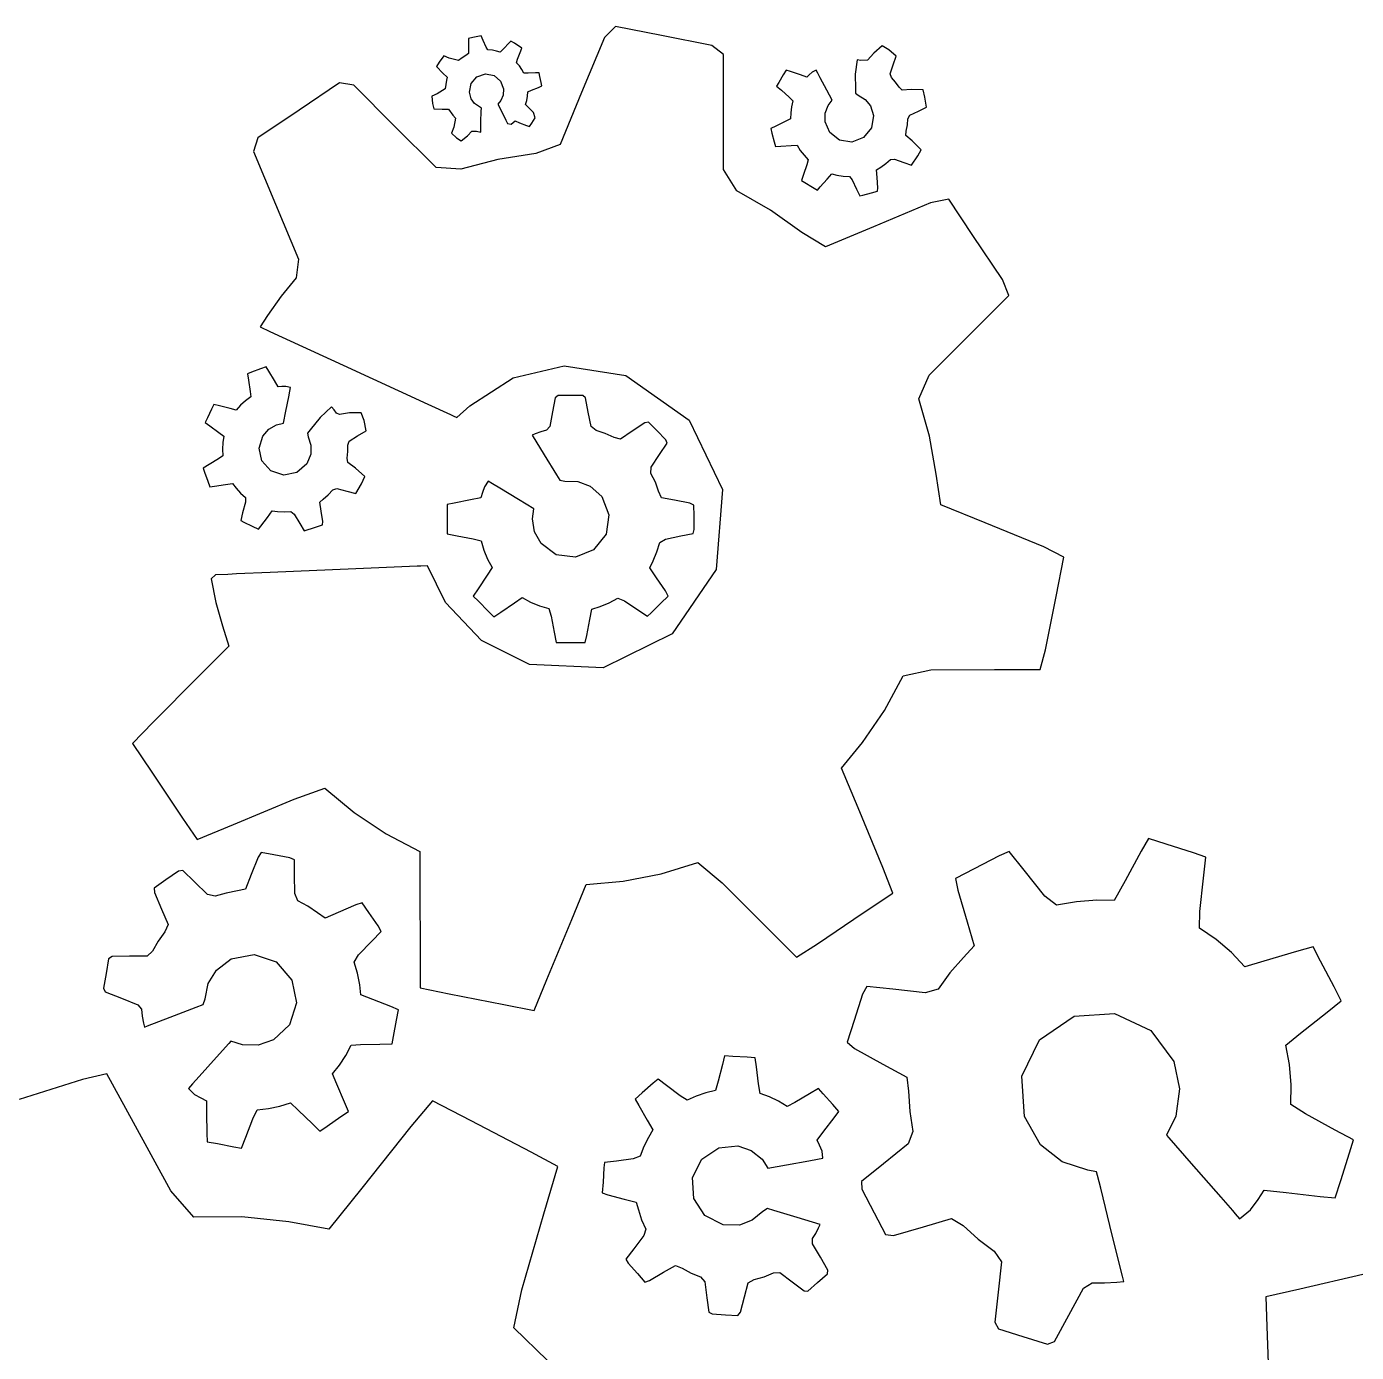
# Model space of a CAD drawing. Header units: metres. Extents: x 0 to 178, y 0 to 186.
# Drawn here: x 82.68 to 93.55, y 110.82 to 121.66 of the extents above; entities that cross this region are included whole.
import ezdxf

# ---------------------------------------------------------------- set-up
doc = ezdxf.new("R2010")
doc.units = ezdxf.units.M

msp = doc.modelspace()

# ---------------------------------------------------------------- linework, layer by layer
at = {"layer": 'COMPONENT0'}
for p, q in [((86.395, 121.587), (86.327, 121.574)), ((86.411, 121.549), (86.395, 121.587)), ((87.493, 121.663), (87.402, 121.575)), ((87.869, 121.589), (87.493, 121.663)), ((88.281, 121.508), (87.869, 121.589)), ((86.327, 121.574), (86.291, 121.566)), ((86.291, 121.566), (86.291, 121.487)), ((86.291, 121.487), (86.292, 121.443)), ((86.435, 121.495), (86.411, 121.549)), ((86.45, 121.474), (86.435, 121.495)), ((86.579, 121.484), (86.551, 121.455)), ((86.62, 121.527), (86.579, 121.484)), ((86.638, 121.545), (86.62, 121.527)), ((86.666, 121.527), (86.638, 121.545)), ((86.728, 121.487), (86.666, 121.527)), ((86.714, 121.452), (86.728, 121.487)), ((87.402, 121.575), (87.216, 121.123)), ((88.376, 121.435), (88.281, 121.508)), ((89.673, 121.505), (89.605, 121.446)), ((89.729, 121.472), (89.673, 121.505)), ((86.052, 121.371), (86.03, 121.337)), ((86.09, 121.423), (86.052, 121.371)), ((86.133, 121.406), (86.09, 121.423)), ((86.21, 121.385), (86.133, 121.406)), ((86.238, 121.408), (86.21, 121.385)), ((86.268, 121.427), (86.238, 121.408)), ((86.292, 121.443), (86.268, 121.427)), ((86.486, 121.47), (86.45, 121.474)), ((86.521, 121.463), (86.486, 121.47)), ((86.551, 121.455), (86.521, 121.463)), ((86.684, 121.368), (86.692, 121.396)), ((86.707, 121.341), (86.684, 121.368)), ((86.692, 121.396), (86.714, 121.452)), ((88.377, 120.993), (88.376, 121.435)), ((89.469, 121.392), (89.454, 121.275)), ((89.5, 121.387), (89.469, 121.392)), ((89.553, 121.388), (89.5, 121.387)), ((89.605, 121.446), (89.553, 121.388)), ((89.789, 121.421), (89.729, 121.472)), ((89.765, 121.35), (89.789, 121.421)), ((86.03, 121.337), (86.081, 121.283)), ((86.081, 121.283), (86.116, 121.25)), ((86.359, 121.252), (86.429, 121.276)), ((86.429, 121.276), (86.5, 121.262)), ((86.5, 121.262), (86.554, 121.216)), ((86.727, 121.312), (86.707, 121.341)), ((86.743, 121.282), (86.727, 121.312)), ((86.778, 121.282), (86.743, 121.282)), ((86.838, 121.284), (86.778, 121.282)), ((86.869, 121.284), (86.838, 121.284)), ((86.875, 121.256), (86.869, 121.284)), ((88.865, 121.269), (88.828, 121.207)), ((88.888, 121.308), (88.865, 121.269)), ((88.924, 121.296), (88.888, 121.308)), ((89.005, 121.268), (88.924, 121.296)), ((89.057, 121.25), (89.005, 121.268)), ((89.077, 121.269), (89.057, 121.25)), ((89.101, 121.29), (89.077, 121.269)), ((89.134, 121.306), (89.101, 121.29)), ((89.147, 121.282), (89.134, 121.306)), ((89.168, 121.243), (89.147, 121.282)), ((89.454, 121.275), (89.456, 121.153)), ((89.739, 121.278), (89.765, 121.35)), ((89.751, 121.247), (89.739, 121.278)), ((85.237, 121.202), (84.905, 120.979)), ((85.353, 121.183), (85.237, 121.202)), ((85.687, 120.849), (85.353, 121.183)), ((86.101, 121.154), (86.036, 121.113)), ((86.105, 121.19), (86.101, 121.154)), ((86.112, 121.225), (86.105, 121.19)), ((86.116, 121.25), (86.112, 121.225)), ((86.298, 121.128), (86.312, 121.198)), ((86.312, 121.198), (86.359, 121.252)), ((86.554, 121.216), (86.578, 121.153)), ((86.578, 121.153), (86.575, 121.103)), ((86.807, 121.142), (86.863, 121.166)), ((86.863, 121.166), (86.892, 121.179)), ((86.886, 121.206), (86.875, 121.256)), ((86.892, 121.179), (86.886, 121.206)), ((88.828, 121.207), (88.811, 121.177)), ((88.811, 121.177), (88.85, 121.143)), ((89.221, 121.144), (89.168, 121.243)), ((89.456, 121.153), (89.456, 121.12)), ((89.784, 121.209), (89.751, 121.247)), ((89.812, 121.168), (89.784, 121.209)), ((89.837, 121.144), (89.812, 121.168)), ((86.036, 121.113), (85.99, 121.093)), ((85.99, 121.093), (85.997, 121.033)), ((86.313, 121.072), (86.298, 121.128)), ((86.341, 121.034), (86.313, 121.072)), ((86.556, 121.059), (86.532, 121.03)), ((86.575, 121.103), (86.556, 121.059)), ((86.758, 121.025), (86.768, 121.059)), ((86.768, 121.059), (86.774, 121.094)), ((86.774, 121.094), (86.776, 121.129)), ((86.776, 121.129), (86.807, 121.142)), ((87.216, 121.123), (87.042, 120.699)), ((88.85, 121.143), (88.914, 121.086)), ((88.914, 121.086), (88.944, 121.056)), ((88.944, 121.056), (88.932, 121.007)), ((89.265, 121.061), (89.221, 121.144)), ((89.232, 121.019), (89.265, 121.061)), ((89.456, 121.12), (89.477, 121.103)), ((89.477, 121.103), (89.535, 121.067)), ((89.535, 121.067), (89.578, 121.014)), ((89.91, 121.149), (89.837, 121.144)), ((90.008, 121.146), (89.91, 121.149)), ((90.023, 121.087), (90.008, 121.146)), ((90.036, 121.003), (90.023, 121.087)), ((84.905, 120.979), (84.568, 120.753)), ((85.997, 121.033), (86.007, 120.991)), ((86.007, 120.991), (86.075, 120.987)), ((86.075, 120.987), (86.127, 120.988)), ((86.127, 120.988), (86.162, 120.94)), ((86.162, 120.94), (86.184, 120.913)), ((86.396, 120.997), (86.341, 121.034)), ((86.393, 120.885), (86.395, 120.971)), ((86.395, 120.971), (86.396, 120.997)), ((86.532, 121.03), (86.561, 120.971)), ((86.561, 120.971), (86.596, 120.899)), ((86.779, 121.003), (86.758, 121.025)), ((86.822, 120.961), (86.779, 121.003)), ((86.835, 120.916), (86.822, 120.961)), ((88.377, 120.495), (88.377, 120.993)), ((88.926, 120.957), (88.924, 120.908)), ((88.932, 121.007), (88.926, 120.957)), ((89.207, 120.885), (89.208, 120.955)), ((89.208, 120.955), (89.232, 121.019)), ((89.578, 121.014), (89.602, 120.936)), ((89.602, 120.936), (89.586, 120.835)), ((89.883, 120.91), (89.901, 120.938)), ((89.901, 120.938), (89.972, 120.972)), ((89.972, 120.972), (90.036, 121.003)), ((86.026, 120.511), (85.687, 120.849)), ((86.172, 120.841), (86.152, 120.791)), ((86.184, 120.913), (86.172, 120.841)), ((86.391, 120.801), (86.393, 120.885)), ((86.596, 120.899), (86.609, 120.872)), ((86.609, 120.872), (86.641, 120.865)), ((86.641, 120.865), (86.673, 120.892)), ((86.673, 120.892), (86.709, 120.877)), ((86.709, 120.877), (86.765, 120.855)), ((86.765, 120.855), (86.791, 120.846)), ((86.791, 120.846), (86.808, 120.873)), ((86.808, 120.873), (86.835, 120.916)), ((88.804, 120.85), (88.763, 120.83)), ((88.763, 120.83), (88.773, 120.792)), ((88.881, 120.887), (88.804, 120.85)), ((88.924, 120.908), (88.881, 120.887)), ((89.245, 120.796), (89.207, 120.885)), ((89.586, 120.835), (89.522, 120.757)), ((89.871, 120.809), (89.88, 120.859)), ((89.88, 120.859), (89.883, 120.91)), ((84.568, 120.753), (84.533, 120.641)), ((86.152, 120.791), (86.194, 120.754)), ((86.194, 120.754), (86.232, 120.729)), ((86.232, 120.729), (86.282, 120.769)), ((86.282, 120.769), (86.319, 120.808)), ((86.319, 120.808), (86.357, 120.807)), ((86.357, 120.807), (86.391, 120.801)), ((88.773, 120.792), (88.791, 120.722)), ((88.791, 120.722), (88.801, 120.683)), ((89.324, 120.734), (89.245, 120.796)), ((89.425, 120.719), (89.324, 120.734)), ((89.522, 120.757), (89.425, 120.719)), ((89.867, 120.773), (89.871, 120.809)), ((89.919, 120.728), (89.867, 120.773)), ((89.994, 120.655), (89.919, 120.728)), ((84.533, 120.641), (84.714, 120.21)), ((86.842, 120.624), (86.531, 120.576)), ((87.042, 120.699), (86.842, 120.624)), ((88.801, 120.683), (88.845, 120.685)), ((88.845, 120.685), (88.93, 120.69)), ((88.93, 120.69), (88.979, 120.693)), ((88.979, 120.693), (89.004, 120.651)), ((89.004, 120.651), (89.035, 120.611)), ((89.035, 120.611), (89.069, 120.574)), ((89.965, 120.606), (89.994, 120.655)), ((86.229, 120.496), (86.026, 120.511)), ((86.531, 120.576), (86.229, 120.496)), ((89.059, 120.534), (89.031, 120.454)), ((89.069, 120.574), (89.059, 120.534)), ((89.629, 120.491), (89.662, 120.513)), ((89.662, 120.513), (89.703, 120.543)), ((89.703, 120.543), (89.741, 120.577)), ((89.741, 120.577), (89.775, 120.578)), ((89.775, 120.578), (89.852, 120.551)), ((89.852, 120.551), (89.914, 120.53)), ((89.914, 120.53), (89.965, 120.606)), ((88.486, 120.32), (88.377, 120.495)), ((89.031, 120.454), (89.013, 120.404)), ((89.013, 120.404), (89.041, 120.387)), ((89.168, 120.353), (89.224, 120.416)), ((89.224, 120.416), (89.262, 120.458)), ((89.262, 120.458), (89.304, 120.448)), ((89.304, 120.448), (89.354, 120.44)), ((89.354, 120.44), (89.406, 120.438)), ((89.406, 120.438), (89.429, 120.409)), ((89.429, 120.409), (89.465, 120.333)), ((89.633, 120.428), (89.629, 120.491)), ((89.638, 120.345), (89.633, 120.428)), ((88.762, 120.163), (88.486, 120.32)), ((89.041, 120.387), (89.104, 120.35)), ((89.104, 120.35), (89.144, 120.326)), ((89.144, 120.326), (89.168, 120.353)), ((89.465, 120.333), (89.491, 120.28)), ((89.491, 120.28), (89.517, 120.285)), ((89.517, 120.285), (89.586, 120.303)), ((89.586, 120.303), (89.637, 120.316)), ((89.637, 120.316), (89.638, 120.345)), ((84.714, 120.21), (84.901, 119.762)), ((90.07, 120.222), (89.603, 120.027)), ((90.218, 120.251), (90.07, 120.222)), ((90.416, 119.954), (90.218, 120.251)), ((89.017, 119.98), (88.762, 120.163)), ((89.21, 119.863), (89.017, 119.98)), ((89.603, 120.027), (89.21, 119.863)), ((90.658, 119.594), (90.416, 119.954)), ((84.901, 119.762), (84.881, 119.608)), ((84.881, 119.608), (84.759, 119.459)), ((90.709, 119.465), (90.658, 119.594)), ((84.759, 119.459), (84.647, 119.302)), ((90.42, 119.175), (90.709, 119.465)), ((84.647, 119.302), (84.588, 119.208)), ((84.588, 119.208), (84.667, 119.171)), ((84.667, 119.171), (85.266, 118.895)), ((90.059, 118.813), (90.42, 119.175)), ((84.635, 118.88), (84.59, 118.864)), ((84.657, 118.846), (84.635, 118.88)), ((85.266, 118.895), (85.958, 118.576)), ((86.656, 118.79), (87.073, 118.888)), ((87.073, 118.888), (87.577, 118.811)), ((84.517, 118.838), (84.483, 118.825)), ((84.483, 118.825), (84.491, 118.771)), ((84.491, 118.771), (84.505, 118.68)), ((84.59, 118.864), (84.517, 118.838)), ((84.704, 118.768), (84.657, 118.846)), ((84.735, 118.717), (84.704, 118.768)), ((86.301, 118.562), (86.656, 118.79)), ((87.577, 118.811), (88.097, 118.445)), ((89.975, 118.618), (90.059, 118.813)), ((84.505, 118.68), (84.51, 118.635)), ((84.764, 118.719), (84.735, 118.717)), ((84.798, 118.72), (84.764, 118.719)), ((84.836, 118.711), (84.798, 118.72)), ((84.821, 118.636), (84.83, 118.682)), ((84.83, 118.682), (84.836, 118.711)), ((84.207, 118.573), (84.189, 118.535)), ((84.254, 118.561), (84.207, 118.573)), ((84.343, 118.539), (84.254, 118.561)), ((84.427, 118.567), (84.392, 118.527)), ((84.467, 118.603), (84.427, 118.567)), ((84.51, 118.635), (84.467, 118.603)), ((84.797, 118.518), (84.821, 118.636)), ((85.17, 118.553), (85.077, 118.467)), ((85.192, 118.528), (85.17, 118.553)), ((85.958, 118.576), (86.143, 118.491)), ((86.196, 118.467), (86.301, 118.562)), ((87.001, 118.628), (86.978, 118.513)), ((87.024, 118.647), (87.001, 118.628)), ((87.126, 118.647), (87.024, 118.647)), ((87.226, 118.647), (87.126, 118.647)), ((87.248, 118.627), (87.226, 118.647)), ((87.271, 118.51), (87.248, 118.627)), ((90.062, 118.315), (89.975, 118.618)), ((84.156, 118.465), (84.138, 118.426)), ((84.189, 118.535), (84.156, 118.465)), ((84.392, 118.527), (84.343, 118.539)), ((84.777, 118.42), (84.797, 118.518)), ((85.077, 118.467), (84.996, 118.365)), ((85.211, 118.501), (85.192, 118.528)), ((85.236, 118.492), (85.211, 118.501)), ((85.318, 118.504), (85.236, 118.492)), ((85.414, 118.506), (85.318, 118.504)), ((85.438, 118.441), (85.414, 118.506)), ((85.453, 118.358), (85.438, 118.441)), ((86.143, 118.491), (86.167, 118.48)), ((86.167, 118.48), (86.196, 118.467)), ((86.978, 118.513), (86.955, 118.393)), ((87.295, 118.392), (87.271, 118.51)), ((88.097, 118.445), (88.367, 117.877)), ((84.138, 118.426), (84.175, 118.398)), ((84.175, 118.398), (84.249, 118.344)), ((84.249, 118.344), (84.291, 118.313)), ((84.608, 118.315), (84.657, 118.372)), ((84.657, 118.372), (84.721, 118.408)), ((84.721, 118.408), (84.777, 118.42)), ((84.996, 118.365), (84.974, 118.338)), ((84.974, 118.338), (84.979, 118.309)), ((85.384, 118.316), (85.453, 118.358)), ((86.837, 118.332), (86.812, 118.321)), ((86.883, 118.349), (86.837, 118.332)), ((86.929, 118.363), (86.883, 118.349)), ((86.955, 118.393), (86.929, 118.363)), ((87.335, 118.361), (87.295, 118.392)), ((87.409, 118.335), (87.335, 118.361)), ((87.481, 118.302), (87.409, 118.335)), ((87.629, 118.354), (87.534, 118.289)), ((87.732, 118.422), (87.629, 118.354)), ((87.763, 118.428), (87.732, 118.422)), ((87.831, 118.36), (87.763, 118.428)), ((87.906, 118.285), (87.831, 118.36)), ((84.283, 118.261), (84.28, 118.207)), ((84.291, 118.313), (84.283, 118.261)), ((84.579, 118.216), (84.608, 118.315)), ((84.602, 118.111), (84.579, 118.216)), ((84.979, 118.309), (85.002, 118.241)), ((85.002, 118.241), (85.001, 118.168)), ((85.303, 118.241), (85.314, 118.274)), ((85.304, 118.188), (85.303, 118.241)), ((85.314, 118.274), (85.384, 118.316)), ((86.812, 118.321), (86.91, 118.161)), ((87.534, 118.289), (87.481, 118.302)), ((87.854, 118.164), (87.916, 118.257)), ((87.916, 118.257), (87.906, 118.285)), ((90.116, 118.002), (90.062, 118.315)), ((84.247, 118.128), (84.17, 118.081)), ((84.283, 118.154), (84.247, 118.128)), ((84.28, 118.207), (84.283, 118.154)), ((84.674, 118.03), (84.602, 118.111)), ((85.001, 118.168), (84.968, 118.087)), ((85.299, 118.134), (85.304, 118.188)), ((85.303, 118.098), (85.299, 118.134)), ((86.91, 118.161), (87.01, 117.997)), ((87.785, 118.06), (87.854, 118.164)), ((84.17, 118.081), (84.121, 118.052)), ((84.121, 118.052), (84.132, 118.019)), ((84.132, 118.019), (84.159, 117.946)), ((84.781, 117.995), (84.674, 118.03)), ((84.886, 118.016), (84.781, 117.995)), ((84.968, 118.087), (84.886, 118.016)), ((85.366, 118.051), (85.303, 118.098)), ((85.444, 117.983), (85.366, 118.051)), ((87.01, 117.997), (87.037, 117.953)), ((87.783, 118.008), (87.785, 118.06)), ((87.819, 117.937), (87.783, 118.008)), ((90.155, 117.753), (90.116, 118.002)), ((84.159, 117.946), (84.176, 117.9)), ((84.176, 117.9), (84.214, 117.905)), ((84.214, 117.905), (84.303, 117.918)), ((84.303, 117.918), (84.362, 117.927)), ((84.362, 117.927), (84.39, 117.89)), ((84.39, 117.89), (84.426, 117.849)), ((85.37, 117.846), (85.417, 117.924)), ((85.417, 117.924), (85.444, 117.983)), ((86.421, 117.9), (86.405, 117.852)), ((86.451, 117.947), (86.421, 117.9)), ((86.488, 117.925), (86.451, 117.947)), ((86.547, 117.889), (86.488, 117.925)), ((86.699, 117.797), (86.547, 117.889)), ((87.037, 117.953), (87.08, 117.946)), ((87.08, 117.946), (87.186, 117.944)), ((87.186, 117.944), (87.287, 117.906)), ((87.287, 117.906), (87.382, 117.82)), ((87.846, 117.863), (87.819, 117.937)), ((84.426, 117.849), (84.467, 117.812)), ((84.467, 117.812), (84.466, 117.773)), ((85.075, 117.773), (85.102, 117.8)), ((85.102, 117.8), (85.143, 117.835)), ((85.143, 117.835), (85.181, 117.874)), ((85.181, 117.874), (85.214, 117.885)), ((85.214, 117.885), (85.297, 117.864)), ((85.297, 117.864), (85.37, 117.846)), ((86.307, 117.793), (86.175, 117.767)), ((86.392, 117.81), (86.307, 117.793)), ((86.405, 117.852), (86.392, 117.81)), ((86.825, 117.72), (86.699, 117.797)), ((87.382, 117.82), (87.439, 117.67)), ((87.87, 117.811), (87.846, 117.863)), ((87.976, 117.79), (87.87, 117.811)), ((88.1, 117.766), (87.976, 117.79)), ((88.367, 117.877), (88.316, 117.224)), ((84.444, 117.686), (84.429, 117.625)), ((84.466, 117.773), (84.444, 117.686)), ((84.646, 117.649), (84.686, 117.703)), ((84.686, 117.703), (84.729, 117.699)), ((84.729, 117.699), (84.783, 117.696)), ((84.783, 117.696), (84.837, 117.697)), ((84.837, 117.697), (84.866, 117.675)), ((84.866, 117.675), (84.911, 117.601)), ((85.086, 117.701), (85.075, 117.773)), ((85.099, 117.615), (85.086, 117.701)), ((86.175, 117.767), (86.116, 117.754)), ((86.116, 117.754), (86.116, 117.683)), ((86.116, 117.683), (86.117, 117.569)), ((86.814, 117.637), (86.825, 117.72)), ((88.135, 117.751), (88.1, 117.766)), ((88.136, 117.662), (88.135, 117.751)), ((90.517, 117.604), (90.155, 117.753)), ((84.429, 117.625), (84.454, 117.61)), ((84.454, 117.61), (84.523, 117.578)), ((84.523, 117.578), (84.573, 117.554)), ((84.573, 117.554), (84.594, 117.578)), ((84.594, 117.578), (84.646, 117.649)), ((84.911, 117.601), (84.947, 117.541)), ((84.947, 117.541), (85.04, 117.569)), ((85.04, 117.569), (85.098, 117.59)), ((85.098, 117.59), (85.099, 117.615)), ((86.117, 117.569), (86.117, 117.516)), ((86.831, 117.531), (86.814, 117.637)), ((87.439, 117.67), (87.416, 117.514)), ((88.136, 117.552), (88.136, 117.662)), ((90.995, 117.408), (90.517, 117.604)), ((86.117, 117.516), (86.197, 117.5)), ((86.197, 117.5), (86.329, 117.474)), ((86.329, 117.474), (86.394, 117.457)), ((86.394, 117.457), (86.417, 117.382)), ((86.886, 117.435), (86.831, 117.531)), ((87.416, 117.514), (87.314, 117.384)), ((87.856, 117.444), (87.901, 117.473)), ((87.901, 117.473), (88.027, 117.498)), ((88.027, 117.498), (88.128, 117.518)), ((88.128, 117.518), (88.136, 117.552)), ((86.417, 117.382), (86.447, 117.309)), ((87.008, 117.345), (86.886, 117.435)), ((87.165, 117.325), (87.008, 117.345)), ((87.314, 117.384), (87.165, 117.325)), ((87.8, 117.295), (87.832, 117.368)), ((87.832, 117.368), (87.856, 117.444)), ((91.16, 117.324), (90.995, 117.408)), ((85.872, 117.25), (85.371, 117.229)), ((85.902, 117.252), (85.872, 117.25)), ((85.957, 117.254), (85.902, 117.252)), ((86.103, 116.955), (85.957, 117.254)), ((86.485, 117.241), (86.443, 117.178)), ((86.447, 117.309), (86.485, 117.241)), ((87.773, 117.237), (87.8, 117.295)), ((87.828, 117.156), (87.773, 117.237)), ((91.097, 117.003), (91.16, 117.324)), ((84.223, 117.18), (84.187, 117.148)), ((84.187, 117.148), (84.226, 116.954)), ((84.324, 117.184), (84.223, 117.18)), ((84.393, 117.187), (84.324, 117.184)), ((84.668, 117.199), (84.393, 117.187)), ((85.371, 117.229), (84.668, 117.199)), ((86.443, 117.178), (86.369, 117.067)), ((87.901, 117.048), (87.828, 117.156)), ((88.316, 117.224), (87.956, 116.699)), ((86.369, 117.067), (86.329, 117.007)), ((87.923, 117.007), (87.901, 117.048)), ((84.226, 116.954), (84.279, 116.763)), ((86.397, 116.644), (86.103, 116.955)), ((86.329, 117.007), (86.372, 116.964)), ((86.372, 116.964), (86.453, 116.883)), ((86.555, 116.876), (86.667, 116.951)), ((86.667, 116.951), (86.731, 116.994)), ((86.731, 116.994), (86.798, 116.957)), ((86.798, 116.957), (86.872, 116.926)), ((86.872, 116.926), (86.948, 116.904)), ((87.301, 116.9), (87.367, 116.921)), ((87.367, 116.921), (87.441, 116.95)), ((87.441, 116.95), (87.512, 116.988)), ((87.512, 116.988), (87.567, 116.967)), ((87.567, 116.967), (87.676, 116.894)), ((87.786, 116.869), (87.865, 116.949)), ((87.865, 116.949), (87.923, 117.007)), ((91.011, 116.566), (91.097, 117.003)), ((86.453, 116.883), (86.498, 116.838)), ((86.498, 116.838), (86.555, 116.876)), ((86.948, 116.904), (86.966, 116.841)), ((86.966, 116.841), (86.992, 116.71)), ((87.259, 116.684), (87.284, 116.814)), ((87.284, 116.814), (87.301, 116.9)), ((87.676, 116.894), (87.754, 116.842)), ((87.754, 116.842), (87.786, 116.869)), ((84.279, 116.763), (84.331, 116.596)), ((86.992, 116.71), (87.008, 116.628)), ((87.956, 116.699), (87.392, 116.421)), ((84.331, 116.596), (84.087, 116.352)), ((86.79, 116.447), (86.397, 116.644)), ((87.008, 116.628), (87.059, 116.628)), ((87.059, 116.628), (87.173, 116.628)), ((87.173, 116.628), (87.246, 116.628)), ((87.246, 116.628), (87.259, 116.684)), ((90.965, 116.405), (91.011, 116.566)), ((87.392, 116.421), (86.79, 116.447)), ((89.846, 116.353), (90.072, 116.404)), ((90.072, 116.404), (90.594, 116.405)), ((90.594, 116.405), (90.965, 116.405)), ((84.087, 116.352), (83.71, 115.974)), ((89.693, 116.071), (89.846, 116.353)), ((89.512, 115.81), (89.693, 116.071)), ((83.71, 115.974), (83.543, 115.802)), ((83.543, 115.802), (83.7, 115.567)), ((89.342, 115.599), (89.512, 115.81)), ((83.7, 115.567), (83.953, 115.191)), ((89.477, 115.274), (89.342, 115.599)), ((84.864, 115.345), (85.117, 115.436)), ((85.117, 115.436), (85.357, 115.237)), ((84.37, 115.139), (84.864, 115.345)), ((83.953, 115.191), (84.073, 115.015)), ((85.357, 115.237), (85.619, 115.063)), ((89.68, 114.788), (89.477, 115.274)), ((84.073, 115.015), (84.37, 115.139)), ((85.619, 115.063), (85.894, 114.919)), ((91.851, 115.023), (91.792, 114.92)), ((91.996, 114.977), (91.851, 115.023)), ((92.221, 114.906), (91.996, 114.977)), ((84.57, 114.871), (84.515, 114.73)), ((84.595, 114.909), (84.57, 114.871)), ((84.7, 114.89), (84.595, 114.909)), ((84.829, 114.867), (84.7, 114.89)), ((84.867, 114.85), (84.829, 114.867)), ((84.869, 114.728), (84.867, 114.85)), ((85.894, 114.919), (85.894, 114.621)), ((90.632, 114.883), (90.426, 114.776)), ((90.713, 114.917), (90.632, 114.883)), ((90.834, 114.766), (90.713, 114.917)), ((91.792, 114.92), (91.66, 114.679)), ((92.322, 114.872), (92.221, 114.906)), ((92.303, 114.701), (92.322, 114.872)), ((83.919, 114.756), (83.816, 114.685)), ((83.955, 114.762), (83.919, 114.756)), ((84.05, 114.669), (83.955, 114.762)), ((87.556, 114.676), (87.867, 114.736)), ((87.867, 114.736), (88.167, 114.828)), ((88.167, 114.828), (88.365, 114.661)), ((89.762, 114.578), (89.68, 114.788)), ((90.426, 114.776), (90.274, 114.697)), ((91.005, 114.553), (90.834, 114.766)), ((83.816, 114.685), (83.721, 114.619)), ((84.157, 114.565), (84.05, 114.669)), ((84.515, 114.73), (84.468, 114.611)), ((84.871, 114.574), (84.869, 114.728)), ((87.135, 114.363), (87.253, 114.649)), ((87.253, 114.649), (87.556, 114.676)), ((88.365, 114.661), (88.74, 114.287)), ((90.274, 114.697), (90.294, 114.603)), ((91.66, 114.679), (91.571, 114.518)), ((92.273, 114.426), (92.303, 114.701)), ((83.721, 114.619), (83.722, 114.582)), ((83.722, 114.582), (83.78, 114.447)), ((84.218, 114.552), (84.157, 114.565)), ((84.309, 114.578), (84.218, 114.552)), ((84.402, 114.595), (84.309, 114.578)), ((84.468, 114.611), (84.402, 114.595)), ((84.895, 114.515), (84.871, 114.574)), ((85.894, 114.621), (85.895, 114.087)), ((89.52, 114.415), (89.762, 114.578)), ((90.294, 114.603), (90.37, 114.343)), ((91.099, 114.478), (91.005, 114.553)), ((91.43, 114.519), (91.264, 114.507)), ((91.571, 114.518), (91.43, 114.519)), ((83.78, 114.447), (83.834, 114.321)), ((84.978, 114.471), (84.895, 114.515)), ((85.057, 114.417), (84.978, 114.471)), ((85.119, 114.373), (85.057, 114.417)), ((85.226, 114.42), (85.119, 114.373)), ((85.369, 114.481), (85.226, 114.42)), ((85.421, 114.499), (85.369, 114.481)), ((85.477, 114.419), (85.421, 114.499)), ((85.553, 114.309), (85.477, 114.419)), ((89.145, 114.163), (89.52, 114.415)), ((91.264, 114.507), (91.099, 114.478)), ((92.269, 114.29), (92.273, 114.426)), ((83.834, 114.321), (83.808, 114.262)), ((85.578, 114.265), (85.553, 114.309)), ((86.933, 113.87), (87.135, 114.363)), ((90.37, 114.343), (90.427, 114.147)), ((83.808, 114.262), (83.753, 114.185)), ((85.5, 114.185), (85.578, 114.265)), ((88.74, 114.287), (88.974, 114.053)), ((92.405, 114.198), (92.269, 114.29)), ((92.53, 114.091), (92.405, 114.198)), ((83.707, 114.104), (83.662, 114.063)), ((83.753, 114.185), (83.707, 114.104)), ((85.391, 114.073), (85.5, 114.185)), ((85.895, 114.087), (85.895, 113.802)), ((88.974, 114.053), (89.145, 114.163)), ((90.427, 114.147), (90.338, 114.05)), ((92.64, 113.976), (92.53, 114.091)), ((93.062, 114.099), (92.795, 114.021)), ((93.199, 114.139), (93.062, 114.099)), ((93.26, 114.022), (93.199, 114.139)), ((83.348, 114.039), (83.327, 113.92)), ((83.377, 114.059), (83.348, 114.039)), ((83.518, 114.061), (83.377, 114.059)), ((83.662, 114.063), (83.518, 114.061)), ((84.23, 113.948), (84.351, 114.041)), ((84.351, 114.041), (84.539, 114.076)), ((84.539, 114.076), (84.717, 114.015)), ((84.717, 114.015), (84.847, 113.867)), ((85.355, 114.013), (85.391, 114.073)), ((85.383, 113.922), (85.355, 114.013)), ((90.338, 114.05), (90.228, 113.926)), ((92.795, 114.021), (92.64, 113.976)), ((93.37, 113.811), (93.26, 114.022)), ((83.327, 113.92), (83.305, 113.801)), ((84.163, 113.838), (84.23, 113.948)), ((84.847, 113.867), (84.885, 113.68)), ((85.401, 113.828), (85.383, 113.922)), ((86.829, 113.618), (86.933, 113.87)), ((90.228, 113.926), (90.133, 113.791)), ((83.305, 113.801), (83.321, 113.77)), ((83.321, 113.77), (83.452, 113.718)), ((84.138, 113.714), (84.163, 113.838)), ((85.411, 113.747), (85.401, 113.828)), ((85.895, 113.802), (86.134, 113.755)), ((89.548, 113.815), (89.512, 113.752)), ((89.761, 113.791), (89.548, 113.815)), ((90.026, 113.762), (89.761, 113.791)), ((90.133, 113.791), (90.026, 113.762)), ((93.429, 113.698), (93.37, 113.811)), ((83.452, 113.718), (83.587, 113.665)), ((83.587, 113.665), (83.616, 113.628)), ((84.063, 113.644), (84.12, 113.666)), ((84.12, 113.666), (84.138, 113.714)), ((84.885, 113.68), (84.826, 113.501)), ((85.509, 113.709), (85.411, 113.747)), ((85.656, 113.65), (85.509, 113.709)), ((85.718, 113.624), (85.656, 113.65)), ((86.134, 113.755), (86.58, 113.667)), ((86.58, 113.667), (86.829, 113.618)), ((89.512, 113.752), (89.444, 113.536)), ((93.312, 113.605), (93.429, 113.698)), ((83.616, 113.628), (83.623, 113.571)), ((83.623, 113.571), (83.633, 113.514)), ((83.665, 113.491), (83.85, 113.562)), ((83.85, 113.562), (84.063, 113.644)), ((85.703, 113.538), (85.718, 113.624)), ((90.96, 113.377), (91.243, 113.57)), ((91.243, 113.57), (91.575, 113.594)), ((91.575, 113.594), (91.872, 113.454)), ((93.095, 113.431), (93.312, 113.605)), ((83.633, 113.514), (83.641, 113.482)), ((83.641, 113.482), (83.665, 113.491)), ((84.826, 113.501), (84.695, 113.377)), ((85.678, 113.405), (85.703, 113.538)), ((89.444, 113.536), (89.388, 113.358)), ((91.872, 113.454), (92.058, 113.2)), ((92.974, 113.334), (93.095, 113.431)), ((84.33, 113.348), (84.23, 113.236)), ((84.347, 113.367), (84.33, 113.348)), ((84.442, 113.336), (84.347, 113.367)), ((84.57, 113.334), (84.442, 113.336)), ((84.695, 113.377), (84.57, 113.334)), ((85.288, 113.25), (85.331, 113.334)), ((85.331, 113.334), (85.408, 113.341)), ((85.408, 113.341), (85.567, 113.343)), ((85.567, 113.343), (85.666, 113.345)), ((85.666, 113.345), (85.678, 113.405)), ((89.388, 113.358), (89.448, 113.307)), ((90.817, 113.082), (90.96, 113.377)), ((93.004, 113.175), (92.974, 113.334)), ((84.23, 113.236), (84.089, 113.078)), ((85.236, 113.171), (85.288, 113.25)), ((88.385, 113.246), (88.367, 113.177)), ((88.452, 113.242), (88.385, 113.246)), ((88.571, 113.235), (88.452, 113.242)), ((88.635, 113.231), (88.571, 113.235)), ((88.645, 113.157), (88.635, 113.231)), ((89.448, 113.307), (89.679, 113.18)), ((85.178, 113.1), (85.236, 113.171)), ((88.367, 113.177), (88.332, 113.041)), ((88.664, 113.018), (88.645, 113.157)), ((89.679, 113.18), (89.875, 113.073)), ((92.058, 113.2), (92.106, 112.976)), ((93.019, 113.011), (93.004, 113.175)), ((83.134, 113.053), (82.615, 112.89)), ((83.334, 113.099), (83.134, 113.053)), ((83.552, 112.701), (83.334, 113.099)), ((84.034, 113.017), (84, 112.979)), ((84.089, 113.078), (84.034, 113.017)), ((85.215, 113.015), (85.178, 113.1)), ((85.278, 112.868), (85.215, 113.015)), ((87.8, 113.023), (87.711, 112.944)), ((87.841, 113.057), (87.8, 113.023)), ((87.91, 113.005), (87.841, 113.057)), ((88.021, 112.92), (87.91, 113.005)), ((88.332, 113.041), (88.311, 112.963)), ((88.675, 112.94), (88.664, 113.018)), ((89.875, 113.073), (89.89, 112.957)), ((90.837, 112.75), (90.817, 113.082)), ((93.016, 112.848), (93.019, 113.011)), ((84, 112.979), (84.049, 112.932)), ((84.049, 112.932), (84.101, 112.903)), ((84.101, 112.903), (84.148, 112.879)), ((87.711, 112.944), (87.654, 112.893)), ((87.654, 112.893), (87.683, 112.841)), ((88.079, 112.884), (88.021, 112.92)), ((88.154, 112.918), (88.079, 112.884)), ((88.233, 112.945), (88.154, 112.918)), ((88.311, 112.963), (88.233, 112.945)), ((88.752, 112.912), (88.675, 112.94)), ((88.826, 112.876), (88.752, 112.912)), ((89.08, 112.936), (88.959, 112.865)), ((89.153, 112.979), (89.08, 112.936)), ((89.191, 112.937), (89.153, 112.979)), ((89.27, 112.848), (89.191, 112.937)), ((89.89, 112.957), (89.899, 112.793)), ((92.106, 112.976), (92.075, 112.755)), ((84.148, 112.879), (84.149, 112.776)), ((84.528, 112.732), (84.562, 112.806)), ((84.562, 112.806), (84.655, 112.816)), ((84.655, 112.816), (84.747, 112.835)), ((84.747, 112.835), (84.835, 112.864)), ((84.835, 112.864), (84.899, 112.802)), ((84.899, 112.802), (85.014, 112.691)), ((85.248, 112.75), (85.31, 112.793)), ((85.31, 112.793), (85.278, 112.868)), ((85.997, 112.88), (85.82, 112.668)), ((86.313, 112.715), (85.997, 112.88)), ((87.683, 112.841), (87.753, 112.721)), ((88.896, 112.832), (88.826, 112.876)), ((88.959, 112.865), (88.896, 112.832)), ((89.319, 112.792), (89.27, 112.848)), ((89.282, 112.741), (89.319, 112.792)), ((89.899, 112.793), (89.924, 112.629)), ((93.136, 112.774), (93.016, 112.848)), ((83.858, 112.142), (83.552, 112.701)), ((84.149, 112.776), (84.152, 112.616)), ((84.469, 112.583), (84.528, 112.732)), ((85.014, 112.691), (85.076, 112.631)), ((85.076, 112.631), (85.136, 112.672)), ((85.136, 112.672), (85.248, 112.75)), ((86.803, 112.46), (86.313, 112.715)), ((87.753, 112.721), (87.799, 112.641)), ((89.197, 112.63), (89.282, 112.741)), ((90.97, 112.519), (90.837, 112.75)), ((92.075, 112.755), (92, 112.598)), ((93.38, 112.64), (93.136, 112.774)), ((84.152, 112.616), (84.154, 112.544)), ((84.434, 112.493), (84.469, 112.583)), ((85.82, 112.668), (85.418, 112.166)), ((87.762, 112.58), (87.724, 112.506)), ((87.799, 112.641), (87.762, 112.58)), ((89.142, 112.557), (89.197, 112.63)), ((89.924, 112.629), (89.888, 112.527)), ((92, 112.598), (92.019, 112.576)), ((92.019, 112.576), (92.202, 112.367)), ((93.528, 112.559), (93.38, 112.64)), ((84.154, 112.544), (84.237, 112.529)), ((84.237, 112.529), (84.371, 112.504)), ((84.371, 112.504), (84.434, 112.493)), ((87.021, 112.341), (86.803, 112.46)), ((87.724, 112.506), (87.694, 112.427)), ((88.2, 112.403), (88.337, 112.495)), ((88.337, 112.495), (88.495, 112.51)), ((88.495, 112.51), (88.604, 112.472)), ((88.604, 112.472), (88.692, 112.401)), ((89.161, 112.516), (89.142, 112.557)), ((89.182, 112.468), (89.161, 112.516)), ((89.19, 112.409), (89.182, 112.468)), ((89.888, 112.527), (89.686, 112.365)), ((91.146, 112.381), (90.97, 112.519)), ((93.424, 112.227), (93.495, 112.453)), ((93.495, 112.453), (93.528, 112.559)), ((87.404, 112.374), (87.398, 112.33)), ((87.501, 112.387), (87.404, 112.374)), ((87.637, 112.405), (87.501, 112.387)), ((87.694, 112.427), (87.637, 112.405)), ((88.124, 112.253), (88.2, 112.403)), ((88.692, 112.401), (88.74, 112.328)), ((88.74, 112.328), (88.893, 112.355)), ((88.893, 112.355), (89.075, 112.388)), ((89.075, 112.388), (89.146, 112.401)), ((89.146, 112.401), (89.19, 112.409)), ((89.686, 112.365), (89.505, 112.22)), ((91.355, 112.311), (91.146, 112.381)), ((92.202, 112.367), (92.443, 112.09)), ((86.908, 111.954), (87.021, 112.341)), ((87.398, 112.33), (87.391, 112.213)), ((88.134, 112.081), (88.124, 112.253)), ((91.428, 112.299), (91.355, 112.311)), ((91.435, 112.269), (91.428, 112.299)), ((91.461, 112.166), (91.435, 112.269)), ((84.046, 111.929), (83.858, 112.142)), ((85.418, 112.166), (85.149, 111.831)), ((87.391, 112.213), (87.385, 112.127)), ((87.385, 112.127), (87.431, 112.111)), ((89.505, 112.22), (89.507, 112.158)), ((89.507, 112.158), (89.608, 111.963)), ((91.556, 111.78), (91.461, 112.166)), ((92.748, 112.073), (92.799, 112.149)), ((92.799, 112.149), (92.978, 112.129)), ((92.978, 112.129), (93.255, 112.098)), ((93.38, 112.086), (93.424, 112.227)), ((87.431, 112.111), (87.563, 112.076)), ((87.563, 112.076), (87.663, 112.05)), ((87.663, 112.05), (87.682, 111.987)), ((88.224, 111.942), (88.134, 112.081)), ((92.443, 112.09), (92.538, 111.981)), ((92.687, 111.989), (92.748, 112.073)), ((93.255, 112.098), (93.38, 112.086)), ((84.437, 111.93), (84.046, 111.929)), ((84.823, 111.889), (84.437, 111.93)), ((86.727, 111.333), (86.908, 111.954)), ((87.682, 111.987), (87.707, 111.907)), ((87.707, 111.907), (87.74, 111.831)), ((88.373, 111.865), (88.224, 111.942)), ((88.697, 111.975), (88.612, 111.903)), ((88.736, 111.999), (88.697, 111.975)), ((88.787, 111.983), (88.736, 111.999)), ((88.979, 111.924), (88.787, 111.983)), ((89.166, 111.867), (88.979, 111.924)), ((89.608, 111.963), (89.701, 111.786)), ((90.011, 111.849), (90.241, 111.916)), ((90.241, 111.916), (90.337, 111.859)), ((92.538, 111.981), (92.562, 111.954)), ((92.562, 111.954), (92.596, 111.914)), ((92.596, 111.914), (92.687, 111.989)), ((85.149, 111.831), (84.823, 111.889)), ((87.74, 111.831), (87.725, 111.777)), ((88.507, 111.863), (88.373, 111.865)), ((88.612, 111.903), (88.507, 111.863)), ((89.131, 111.795), (89.154, 111.84)), ((89.154, 111.84), (89.166, 111.867)), ((89.766, 111.777), (90.011, 111.849)), ((90.337, 111.859), (90.458, 111.748)), ((87.725, 111.777), (87.644, 111.67)), ((89.104, 111.752), (89.131, 111.795)), ((89.105, 111.711), (89.104, 111.752)), ((89.169, 111.601), (89.105, 111.711)), ((89.701, 111.786), (89.766, 111.777)), ((90.458, 111.748), (90.589, 111.651)), ((91.639, 111.445), (91.556, 111.78)), ((87.644, 111.67), (87.579, 111.584)), ((87.579, 111.584), (87.596, 111.553)), ((89.231, 111.495), (89.169, 111.601)), ((90.589, 111.651), (90.649, 111.563)), ((87.596, 111.553), (87.672, 111.467)), ((87.772, 111.409), (87.887, 111.477)), ((87.887, 111.477), (87.984, 111.533)), ((87.984, 111.533), (88.038, 111.51)), ((88.038, 111.51), (88.111, 111.471)), ((88.708, 111.441), (88.784, 111.473)), ((88.784, 111.473), (88.837, 111.476)), ((88.837, 111.476), (88.938, 111.4)), ((89.226, 111.464), (89.231, 111.495)), ((90.649, 111.563), (90.622, 111.315)), ((87.672, 111.467), (87.734, 111.396)), ((87.734, 111.396), (87.772, 111.409)), ((88.111, 111.471), (88.189, 111.439)), ((88.189, 111.439), (88.223, 111.398)), ((88.223, 111.398), (88.241, 111.268)), ((88.548, 111.275), (88.579, 111.391)), ((88.579, 111.391), (88.628, 111.418)), ((88.628, 111.418), (88.708, 111.441)), ((88.938, 111.4), (89.036, 111.325)), ((89.067, 111.324), (89.146, 111.394)), ((89.146, 111.394), (89.226, 111.464)), ((91.321, 111.348), (91.391, 111.391)), ((91.391, 111.391), (91.491, 111.39)), ((91.491, 111.39), (91.592, 111.395)), ((91.592, 111.395), (91.65, 111.401)), ((91.65, 111.401), (91.639, 111.445)), ((93.604, 111.46), (93.089, 111.34)), ((86.663, 111.023), (86.727, 111.333)), ((88.241, 111.268), (88.257, 111.152)), ((88.516, 111.15), (88.548, 111.275)), ((89.036, 111.325), (89.067, 111.324)), ((90.622, 111.315), (90.595, 111.07)), ((91.2, 111.126), (91.321, 111.348)), ((93.089, 111.34), (92.813, 111.276)), ((92.813, 111.276), (92.821, 111.035)), ((88.257, 111.152), (88.284, 111.137)), ((88.495, 111.124), (88.516, 111.15)), ((88.284, 111.137), (88.394, 111.13)), ((88.394, 111.13), (88.495, 111.124)), ((90.595, 111.07), (90.625, 111.016)), ((91.083, 110.912), (91.2, 111.126)), ((86.938, 110.755), (86.663, 111.023)), ((90.625, 111.016), (90.824, 110.953)), ((90.824, 110.953), (91.026, 110.889)), ((92.821, 111.035), (92.836, 110.584)), ((91.026, 110.889), (91.083, 110.912))]:
    msp.add_line(p, q, dxfattribs=at)

doc.saveas('drawing.dxf')
